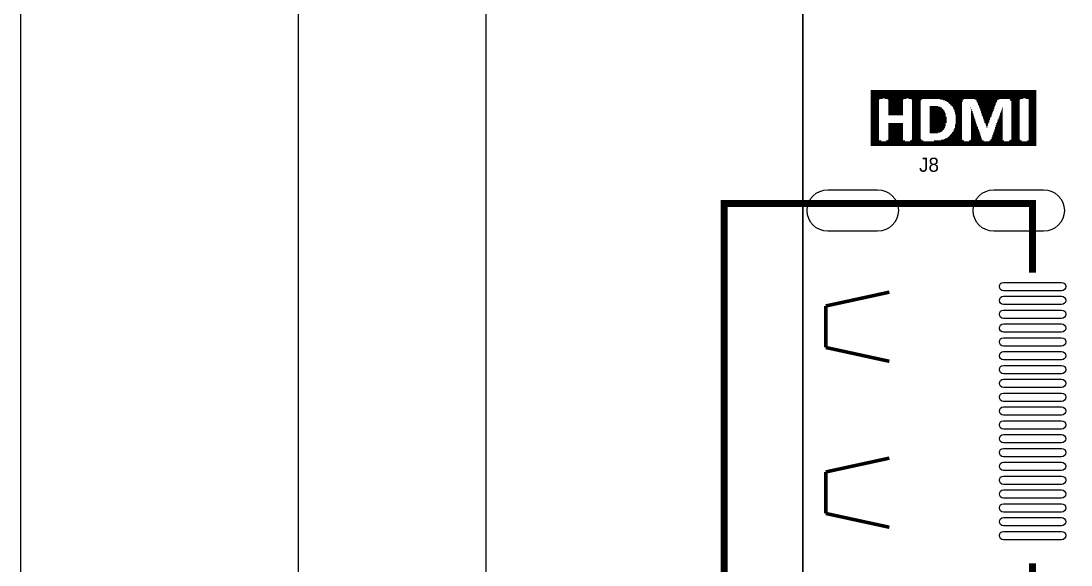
# Model space of a CAD drawing. Extents: x -41 to 160, y -9 to 129.
# Drawn here: x -35.77 to 2.19, y 63.3 to 82.96 of the extents above; entities that cross this region are included whole.
import ezdxf

# ---------------------------------------------------------------- set-up
doc = ezdxf.new("R2010")
doc.units = 0
for name, color, linetype in [('BG_DIMENSION', 7, 'CONTINUOUS'), ('BG_OUTLINE', 7, 'CONTINUOUS'), ('MA_PEN3', 7, 'CONTINUOUS'), ('PG_SILKSCREEN_TOP', 2, 'CONTINUOUS'), ('PIN_TOP', 1, 'CONTINUOUS'), ('RD_SILKSCREEN_TOP', 40, 'CONTINUOUS')]:
    doc.layers.add(name, color=color, linetype=linetype)

msp = doc.modelspace()

# ---------------------------------------------------------------- linework, layer by layer
at = {"layer": 'BG_DIMENSION'}
for points in [[(-7.49996, 56.0229), (-7.49996, 126.200535)], [(-35.76574, 56.28386), (-35.76574, 111.800081)], [(-25.7302, 55.34914), (-25.7302, 111.800081)], [(-18.95602, 56.25846), (-18.95602, 96.265898)]]:
    msp.add_lwpolyline(points, dxfattribs=at)
at = {"layer": 'BG_OUTLINE'}
msp.add_lwpolyline([(71.290942, -9.350096), (51.100101, -9.350096), (50.6, -8.849995), (50.6, -1.899996, 1.000004), (48.700106, -1.899996), (48.700106, -8.849995), (48.200005, -9.350096), (38.000102, -9.350096), (37.500001, -8.849995), (37.500001, 1.575003, 1.000005), (33.849996, 1.575003), (33.849996, -4.850003), (25.849986, -4.850003), (25.849986, 3.399917), (7.499985, 3.399917), (7.499985, -4.850003), (-6.571691, -4.850003, -0.401142), (-7.499985, -3.825977), (-7.49996, 110.871787, -0.401142), (-6.475933, 111.800081), (159.221475, 111.800081, -0.401142)], format="xyb", dxfattribs=at)
msp.add_lwpolyline([(-7.49996, 110.871787), (-7.499985, -3.825977)], dxfattribs=at)
at = {"layer": 'MA_PEN3', "const_width": 0.0254}
for points in [[(-5.05206, 80.45958), (0.94234, 80.45958)], [(-5.05206, 80.43418), (0.94234, 80.43418)], [(-5.05206, 80.40878), (0.94234, 80.40878)], [(-5.05206, 80.38338), (0.94234, 80.38338)], [(-5.05206, 80.35798), (0.94234, 80.35798)], [(-5.05206, 80.33258), (0.94234, 80.33258)], [(-5.05206, 80.30718), (0.94234, 80.30718)], [(-5.05206, 80.28178), (0.94234, 80.28178)], [(-5.05206, 80.25638), (0.94234, 80.25638)], [(-5.05206, 80.23098), (0.94234, 80.23098)], [(-5.05206, 80.20558), (0.94234, 80.20558)], [(-5.05206, 80.18018), (0.94234, 80.18018)], [(-5.05206, 80.15478), (-4.62026, 80.15478)], [(-5.05206, 80.12938), (-4.72186, 80.12938)], [(-5.05206, 80.10398), (-4.74726, 80.10398)], [(-5.05206, 80.07858), (-4.74726, 80.07858)], [(-4.54406, 80.15478), (-3.75666, 80.15478)], [(-4.44246, 80.12938), (-3.85826, 80.12938)], [(-4.41706, 80.10398), (-3.88366, 80.10398)], [(-4.41706, 80.07858), (-3.88366, 80.07858)], [(-3.68046, 80.15478), (0.45974, 80.15478)], [(-3.57886, 80.12938), (-3.19786, 80.12938)], [(-3.55346, 80.10398), (-3.22326, 80.10398)], [(-3.55346, 80.07858), (-3.24866, 80.07858)], [(-2.53746, 80.12938), (-1.67386, 80.12938)], [(-2.43586, 80.10398), (-1.72466, 80.10398)], [(-2.35966, 80.07858), (-1.72466, 80.07858)], [(-1.29286, 80.12938), (-0.40386, 80.12938)], [(-1.24206, 80.10398), (-0.45466, 80.10398)], [(-1.21666, 80.07858), (-0.48006, 80.07858)], [(-0.02286, 80.12938), (0.35814, 80.12938)], [(0.00254, 80.10398), (0.33274, 80.10398)], [(0.00254, 80.07858), (0.33274, 80.07858)], [(0.56134, 80.15478), (0.94234, 80.15478)], [(0.66294, 80.12938), (0.94234, 80.12938)], [(0.66294, 80.10398), (0.94234, 80.10398)], [(0.66294, 80.07858), (0.94234, 80.07858)], [(-5.05206, 80.05318), (-4.74726, 80.05318)], [(-5.05206, 80.02778), (-4.74726, 80.02778)], [(-5.05206, 80.00238), (-4.74726, 80.00238)], [(-5.05206, 79.97698), (-4.74726, 79.97698)], [(-5.05206, 79.95158), (-4.74726, 79.95158)], [(-5.05206, 79.92618), (-4.74726, 79.92618)], [(-5.05206, 79.90078), (-4.74726, 79.90078)], [(-5.05206, 79.87538), (-4.74726, 79.87538)], [(-5.05206, 79.84998), (-4.74726, 79.84998)], [(-5.05206, 79.82458), (-4.74726, 79.82458)], [(-5.05206, 79.79918), (-4.74726, 79.79918)], [(-5.05206, 79.77378), (-4.74726, 79.77378)], [(-5.05206, 79.74838), (-4.74726, 79.74838)], [(-5.05206, 79.72298), (-4.74726, 79.72298)], [(-5.05206, 79.69758), (-4.74726, 79.69758)], [(-4.41706, 80.05318), (-3.88366, 80.05318)], [(-4.41706, 80.02778), (-3.88366, 80.02778)], [(-4.41706, 80.00238), (-3.88366, 80.00238)], [(-4.41706, 79.97698), (-3.88366, 79.97698)], [(-4.41706, 79.95158), (-3.88366, 79.95158)], [(-4.41706, 79.92618), (-3.88366, 79.92618)], [(-4.41706, 79.90078), (-3.88366, 79.90078)], [(-4.41706, 79.87538), (-3.88366, 79.87538)], [(-4.41706, 79.84998), (-3.88366, 79.84998)], [(-4.41706, 79.82458), (-3.88366, 79.82458)], [(-4.41706, 79.79918), (-3.88366, 79.79918)], [(-4.41706, 79.77378), (-3.88366, 79.77378)], [(-4.41706, 79.74838), (-3.88366, 79.74838)], [(-4.41706, 79.72298), (-3.88366, 79.72298)], [(-4.41706, 79.69758), (-3.88366, 79.69758)], [(-3.55346, 80.05318), (-3.24866, 80.05318)], [(-3.55346, 80.02778), (-3.24866, 80.02778)], [(-3.55346, 80.00238), (-3.24866, 80.00238)], [(-3.55346, 79.97698), (-3.24866, 79.97698)], [(-3.55346, 79.95158), (-3.24866, 79.95158)], [(-3.55346, 79.92618), (-3.24866, 79.92618)], [(-3.55346, 79.90078), (-3.24866, 79.90078)], [(-3.55346, 79.87538), (-3.24866, 79.87538)], [(-3.55346, 79.84998), (-3.24866, 79.84998)], [(-3.55346, 79.82458), (-3.24866, 79.82458)], [(-3.55346, 79.79918), (-3.24866, 79.79918)], [(-3.55346, 79.77378), (-3.24866, 79.77378)], [(-3.55346, 79.74838), (-3.24866, 79.74838)], [(-3.55346, 79.72298), (-3.24866, 79.72298)], [(-3.55346, 79.69758), (-3.24866, 79.69758)], [(-2.91846, 79.87538), (-2.61366, 79.87538)], [(-2.91846, 79.84998), (-2.53746, 79.84998)], [(-2.91846, 79.82458), (-2.48666, 79.82458)], [(-2.91846, 79.79918), (-2.46126, 79.79918)], [(-2.91846, 79.77378), (-2.43586, 79.77378)], [(-2.91846, 79.74838), (-2.41046, 79.74838)], [(-2.91846, 79.72298), (-2.38506, 79.72298)], [(-2.91846, 79.69758), (-2.38506, 79.69758)], [(-2.30886, 80.05318), (-1.72466, 80.05318)], [(-2.25806, 80.02778), (-1.75006, 80.02778)], [(-2.23266, 80.00238), (-1.75006, 80.00238)], [(-2.20726, 79.97698), (-1.75006, 79.97698)], [(-2.18186, 79.95158), (-1.75006, 79.95158)], [(-2.15646, 79.92618), (-1.75006, 79.92618)], [(-2.13106, 79.90078), (-1.75006, 79.90078)], [(-2.10566, 79.87538), (-1.75006, 79.87538)], [(-2.08026, 79.84998), (-1.75006, 79.84998)], [(-2.08026, 79.82458), (-1.75006, 79.82458)], [(-2.05486, 79.79918), (-1.75006, 79.79918)], [(-2.05486, 79.77378), (-1.75006, 79.77378)], [(-2.02946, 79.74838), (-1.75006, 79.74838)], [(-2.02946, 79.72298), (-1.75006, 79.72298)], [(-2.02946, 79.69758), (-1.75006, 79.69758)], [(-1.44526, 79.82458), (-1.41986, 79.82458)], [(-1.41986, 79.77378), (-1.39446, 79.77378)], [(-1.41986, 79.74838), (-1.39446, 79.74838)], [(-1.41986, 79.72298), (-1.39446, 79.72298)], [(-1.41986, 79.69758), (-1.36906, 79.69758)], [(-1.21666, 80.05318), (-0.48006, 80.05318)], [(-1.19126, 80.02778), (-0.50546, 80.02778)], [(-1.19126, 80.00238), (-0.50546, 80.00238)], [(-1.16586, 79.97698), (-0.53086, 79.97698)], [(-1.16586, 79.95158), (-0.53086, 79.95158)], [(-1.16586, 79.92618), (-0.53086, 79.92618)], [(-1.14046, 79.90078), (-0.55626, 79.90078)], [(-1.14046, 79.87538), (-0.55626, 79.87538)], [(-1.14046, 79.84998), (-0.58166, 79.84998)], [(-1.11506, 79.82458), (-0.58166, 79.82458)], [(-1.11506, 79.79918), (-0.58166, 79.79918)], [(-1.08966, 79.77378), (-0.60706, 79.77378)], [(-1.08966, 79.74838), (-0.60706, 79.74838)], [(-1.08966, 79.72298), (-0.60706, 79.72298)], [(-1.06426, 79.69758), (-0.63246, 79.69758)], [(-0.32766, 79.74838), (-0.27686, 79.74838)], [(-0.32766, 79.72298), (-0.27686, 79.72298)], [(-0.32766, 79.69758), (-0.27686, 79.69758)], [(-0.30226, 79.82458), (-0.27686, 79.82458)], [(-0.30226, 79.79918), (-0.27686, 79.79918)], [(-0.30226, 79.77378), (-0.27686, 79.77378)], [(0.02794, 80.05318), (0.33274, 80.05318)], [(0.02794, 80.02778), (0.33274, 80.02778)], [(0.02794, 80.00238), (0.33274, 80.00238)], [(0.02794, 79.97698), (0.33274, 79.97698)], [(0.02794, 79.95158), (0.33274, 79.95158)], [(0.02794, 79.92618), (0.33274, 79.92618)], [(0.02794, 79.90078), (0.33274, 79.90078)], [(0.02794, 79.87538), (0.33274, 79.87538)], [(0.02794, 79.84998), (0.33274, 79.84998)], [(0.02794, 79.82458), (0.33274, 79.82458)], [(0.02794, 79.79918), (0.33274, 79.79918)], [(0.02794, 79.77378), (0.33274, 79.77378)], [(0.02794, 79.74838), (0.33274, 79.74838)], [(0.02794, 79.72298), (0.33274, 79.72298)], [(0.02794, 79.69758), (0.33274, 79.69758)], [(0.66294, 80.05318), (0.94234, 80.05318)], [(0.66294, 80.02778), (0.94234, 80.02778)], [(0.66294, 80.00238), (0.94234, 80.00238)], [(0.66294, 79.97698), (0.94234, 79.97698)], [(0.66294, 79.95158), (0.94234, 79.95158)], [(0.66294, 79.92618), (0.94234, 79.92618)], [(0.66294, 79.90078), (0.94234, 79.90078)], [(0.66294, 79.87538), (0.94234, 79.87538)], [(0.66294, 79.84998), (0.94234, 79.84998)], [(0.66294, 79.82458), (0.94234, 79.82458)], [(0.66294, 79.79918), (0.94234, 79.79918)], [(0.66294, 79.77378), (0.94234, 79.77378)], [(0.66294, 79.74838), (0.94234, 79.74838)], [(0.66294, 79.72298), (0.94234, 79.72298)], [(0.66294, 79.69758), (0.94234, 79.69758)], [(-5.05206, 79.67218), (-4.74726, 79.67218)], [(-5.05206, 79.64678), (-4.74726, 79.64678)], [(-5.05206, 79.62138), (-4.74726, 79.62138)], [(-5.05206, 79.59598), (-4.74726, 79.59598)], [(-5.05206, 79.57058), (-4.74726, 79.57058)], [(-5.05206, 79.54518), (-4.74726, 79.54518)], [(-5.05206, 79.51978), (-4.74726, 79.51978)], [(-5.05206, 79.49438), (-4.74726, 79.49438)], [(-5.05206, 79.46898), (-4.74726, 79.46898)], [(-5.05206, 79.44358), (-4.74726, 79.44358)], [(-5.05206, 79.41818), (-4.74726, 79.41818)], [(-5.05206, 79.39278), (-4.74726, 79.39278)], [(-5.05206, 79.36738), (-4.74726, 79.36738)], [(-5.05206, 79.34198), (-4.74726, 79.34198)], [(-5.05206, 79.31658), (-4.74726, 79.31658)], [(-4.41706, 79.67218), (-3.88366, 79.67218)], [(-4.41706, 79.64678), (-3.88366, 79.64678)], [(-4.41706, 79.62138), (-3.88366, 79.62138)], [(-4.41706, 79.59598), (-3.88366, 79.59598)], [(-4.41706, 79.57058), (-3.88366, 79.57058)], [(-3.55346, 79.67218), (-3.24866, 79.67218)], [(-3.55346, 79.64678), (-3.24866, 79.64678)], [(-3.55346, 79.62138), (-3.24866, 79.62138)], [(-3.55346, 79.59598), (-3.24866, 79.59598)], [(-3.55346, 79.57058), (-3.24866, 79.57058)], [(-3.55346, 79.54518), (-3.24866, 79.54518)], [(-3.55346, 79.51978), (-3.24866, 79.51978)], [(-3.55346, 79.49438), (-3.24866, 79.49438)], [(-3.55346, 79.46898), (-3.24866, 79.46898)], [(-3.55346, 79.44358), (-3.24866, 79.44358)], [(-3.55346, 79.41818), (-3.24866, 79.41818)], [(-3.55346, 79.39278), (-3.24866, 79.39278)], [(-3.55346, 79.36738), (-3.24866, 79.36738)], [(-3.55346, 79.34198), (-3.24866, 79.34198)], [(-3.55346, 79.31658), (-3.24866, 79.31658)], [(-2.91846, 79.67218), (-2.35966, 79.67218)], [(-2.91846, 79.64678), (-2.35966, 79.64678)], [(-2.91846, 79.62138), (-2.33426, 79.62138)], [(-2.91846, 79.59598), (-2.33426, 79.59598)], [(-2.91846, 79.57058), (-2.33426, 79.57058)], [(-2.91846, 79.54518), (-2.33426, 79.54518)], [(-2.91846, 79.51978), (-2.33426, 79.51978)], [(-2.91846, 79.49438), (-2.30886, 79.49438)], [(-2.91846, 79.46898), (-2.30886, 79.46898)], [(-2.91846, 79.44358), (-2.30886, 79.44358)], [(-2.91846, 79.41818), (-2.30886, 79.41818)], [(-2.91846, 79.39278), (-2.30886, 79.39278)], [(-2.91846, 79.36738), (-2.30886, 79.36738)], [(-2.91846, 79.34198), (-2.30886, 79.34198)], [(-2.91846, 79.31658), (-2.30886, 79.31658)], [(-2.00406, 79.67218), (-1.75006, 79.67218)], [(-2.00406, 79.64678), (-1.75006, 79.64678)], [(-2.00406, 79.62138), (-1.75006, 79.62138)], [(-2.00406, 79.59598), (-1.75006, 79.59598)], [(-1.97866, 79.57058), (-1.75006, 79.57058)], [(-1.97866, 79.54518), (-1.75006, 79.54518)], [(-1.97866, 79.51978), (-1.75006, 79.51978)], [(-1.97866, 79.49438), (-1.75006, 79.49438)], [(-1.97866, 79.46898), (-1.75006, 79.46898)], [(-1.97866, 79.44358), (-1.75006, 79.44358)], [(-1.97866, 79.41818), (-1.75006, 79.41818)], [(-1.97866, 79.39278), (-1.75006, 79.39278)], [(-1.97866, 79.36738), (-1.75006, 79.36738)], [(-1.97866, 79.34198), (-1.75006, 79.34198)], [(-1.97866, 79.31658), (-1.75006, 79.31658)], [(-1.41986, 79.67218), (-1.36906, 79.67218)], [(-1.41986, 79.64678), (-1.36906, 79.64678)], [(-1.41986, 79.62138), (-1.34366, 79.62138)], [(-1.41986, 79.59598), (-1.34366, 79.59598)], [(-1.41986, 79.57058), (-1.34366, 79.57058)], [(-1.41986, 79.54518), (-1.31826, 79.54518)], [(-1.41986, 79.51978), (-1.31826, 79.51978)], [(-1.41986, 79.49438), (-1.31826, 79.49438)], [(-1.41986, 79.46898), (-1.29286, 79.46898)], [(-1.41986, 79.44358), (-1.29286, 79.44358)], [(-1.41986, 79.41818), (-1.29286, 79.41818)], [(-1.41986, 79.39278), (-1.26746, 79.39278)], [(-1.41986, 79.36738), (-1.26746, 79.36738)], [(-1.41986, 79.34198), (-1.26746, 79.34198)], [(-1.41986, 79.31658), (-1.24206, 79.31658)], [(-1.06426, 79.67218), (-0.63246, 79.67218)], [(-1.06426, 79.64678), (-0.65786, 79.64678)], [(-1.03886, 79.62138), (-0.65786, 79.62138)], [(-1.03886, 79.59598), (-0.65786, 79.59598)], [(-1.03886, 79.57058), (-0.68326, 79.57058)], [(-1.01346, 79.54518), (-0.68326, 79.54518)], [(-1.01346, 79.51978), (-0.68326, 79.51978)], [(-0.98806, 79.49438), (-0.70866, 79.49438)], [(-0.98806, 79.46898), (-0.70866, 79.46898)], [(-0.98806, 79.44358), (-0.73406, 79.44358)], [(-0.96266, 79.41818), (-0.73406, 79.41818)], [(-0.96266, 79.39278), (-0.73406, 79.39278)], [(-0.96266, 79.36738), (-0.75946, 79.36738)], [(-0.93726, 79.34198), (-0.75946, 79.34198)], [(-0.93726, 79.31658), (-0.75946, 79.31658)], [(-0.48006, 79.31658), (-0.27686, 79.31658)], [(-0.45466, 79.39278), (-0.27686, 79.39278)], [(-0.45466, 79.36738), (-0.27686, 79.36738)], [(-0.45466, 79.34198), (-0.27686, 79.34198)], [(-0.42926, 79.46898), (-0.27686, 79.46898)], [(-0.42926, 79.44358), (-0.27686, 79.44358)], [(-0.42926, 79.41818), (-0.27686, 79.41818)], [(-0.40386, 79.54518), (-0.27686, 79.54518)], [(-0.40386, 79.51978), (-0.27686, 79.51978)], [(-0.40386, 79.49438), (-0.27686, 79.49438)], [(-0.37846, 79.62138), (-0.27686, 79.62138)], [(-0.37846, 79.59598), (-0.27686, 79.59598)], [(-0.37846, 79.57058), (-0.27686, 79.57058)], [(-0.35306, 79.67218), (-0.27686, 79.67218)], [(-0.35306, 79.64678), (-0.27686, 79.64678)], [(0.02794, 79.67218), (0.33274, 79.67218)], [(0.02794, 79.64678), (0.33274, 79.64678)], [(0.02794, 79.62138), (0.33274, 79.62138)], [(0.02794, 79.59598), (0.33274, 79.59598)], [(0.02794, 79.57058), (0.33274, 79.57058)], [(0.02794, 79.54518), (0.33274, 79.54518)], [(0.02794, 79.51978), (0.33274, 79.51978)], [(0.02794, 79.49438), (0.33274, 79.49438)], [(0.02794, 79.46898), (0.33274, 79.46898)], [(0.02794, 79.44358), (0.33274, 79.44358)], [(0.02794, 79.41818), (0.33274, 79.41818)], [(0.02794, 79.39278), (0.33274, 79.39278)], [(0.02794, 79.36738), (0.33274, 79.36738)], [(0.02794, 79.34198), (0.33274, 79.34198)], [(0.02794, 79.31658), (0.33274, 79.31658)], [(0.66294, 79.67218), (0.94234, 79.67218)], [(0.66294, 79.64678), (0.94234, 79.64678)], [(0.66294, 79.62138), (0.94234, 79.62138)], [(0.66294, 79.59598), (0.94234, 79.59598)], [(0.66294, 79.57058), (0.94234, 79.57058)], [(0.66294, 79.54518), (0.94234, 79.54518)], [(0.66294, 79.51978), (0.94234, 79.51978)], [(0.66294, 79.49438), (0.94234, 79.49438)], [(0.66294, 79.46898), (0.94234, 79.46898)], [(0.66294, 79.44358), (0.94234, 79.44358)], [(0.66294, 79.41818), (0.94234, 79.41818)], [(0.66294, 79.39278), (0.94234, 79.39278)], [(0.66294, 79.36738), (0.94234, 79.36738)], [(0.66294, 79.34198), (0.94234, 79.34198)], [(0.66294, 79.31658), (0.94234, 79.31658)], [(-5.05206, 79.29118), (-4.74726, 79.29118)], [(-5.05206, 79.26578), (-4.74726, 79.26578)], [(-5.05206, 79.24038), (-4.74726, 79.24038)], [(-5.05206, 79.21498), (-4.74726, 79.21498)], [(-5.05206, 79.18958), (-4.74726, 79.18958)], [(-5.05206, 79.16418), (-4.74726, 79.16418)], [(-5.05206, 79.13878), (-4.74726, 79.13878)], [(-5.05206, 79.11338), (-4.74726, 79.11338)], [(-5.05206, 79.08798), (-4.74726, 79.08798)], [(-5.05206, 79.06258), (-4.74726, 79.06258)], [(-5.05206, 79.03718), (-4.74726, 79.03718)], [(-5.05206, 79.01178), (-4.74726, 79.01178)], [(-5.05206, 78.98638), (-4.74726, 78.98638)], [(-5.05206, 78.96098), (-4.74726, 78.96098)], [(-4.41706, 79.26578), (-3.88366, 79.26578)], [(-4.41706, 79.24038), (-3.88366, 79.24038)], [(-4.41706, 79.21498), (-3.88366, 79.21498)], [(-4.41706, 79.18958), (-3.88366, 79.18958)], [(-4.41706, 79.16418), (-3.88366, 79.16418)], [(-4.41706, 79.13878), (-3.88366, 79.13878)], [(-4.41706, 79.11338), (-3.88366, 79.11338)], [(-4.41706, 79.08798), (-3.88366, 79.08798)], [(-4.41706, 79.06258), (-3.88366, 79.06258)], [(-4.41706, 79.03718), (-3.88366, 79.03718)], [(-4.41706, 79.01178), (-3.88366, 79.01178)], [(-4.41706, 78.98638), (-3.88366, 78.98638)], [(-4.41706, 78.96098), (-3.88366, 78.96098)], [(-3.55346, 79.29118), (-3.24866, 79.29118)], [(-3.55346, 79.26578), (-3.24866, 79.26578)], [(-3.55346, 79.24038), (-3.24866, 79.24038)], [(-3.55346, 79.21498), (-3.24866, 79.21498)], [(-3.55346, 79.18958), (-3.24866, 79.18958)], [(-3.55346, 79.16418), (-3.24866, 79.16418)], [(-3.55346, 79.13878), (-3.24866, 79.13878)], [(-3.55346, 79.11338), (-3.24866, 79.11338)], [(-3.55346, 79.08798), (-3.24866, 79.08798)], [(-3.55346, 79.06258), (-3.24866, 79.06258)], [(-3.55346, 79.03718), (-3.24866, 79.03718)], [(-3.55346, 79.01178), (-3.24866, 79.01178)], [(-3.55346, 78.98638), (-3.24866, 78.98638)], [(-3.55346, 78.96098), (-3.24866, 78.96098)], [(-2.91846, 79.29118), (-2.30886, 79.29118)], [(-2.91846, 79.26578), (-2.33426, 79.26578)], [(-2.91846, 79.24038), (-2.33426, 79.24038)], [(-2.91846, 79.21498), (-2.33426, 79.21498)], [(-2.91846, 79.18958), (-2.33426, 79.18958)], [(-2.91846, 79.16418), (-2.33426, 79.16418)], [(-2.91846, 79.13878), (-2.35966, 79.13878)], [(-2.91846, 79.11338), (-2.35966, 79.11338)], [(-2.91846, 79.08798), (-2.38506, 79.08798)], [(-2.91846, 79.06258), (-2.38506, 79.06258)], [(-2.91846, 79.03718), (-2.41046, 79.03718)], [(-2.91846, 79.01178), (-2.43586, 79.01178)], [(-2.91846, 78.98638), (-2.46126, 78.98638)], [(-2.91846, 78.96098), (-2.48666, 78.96098)], [(-2.08026, 78.96098), (-1.75006, 78.96098)], [(-2.05486, 79.03718), (-1.75006, 79.03718)], [(-2.05486, 79.01178), (-1.75006, 79.01178)], [(-2.05486, 78.98638), (-1.75006, 78.98638)], [(-2.02946, 79.08798), (-1.75006, 79.08798)], [(-2.02946, 79.06258), (-1.75006, 79.06258)], [(-2.00406, 79.21498), (-1.75006, 79.21498)], [(-2.00406, 79.18958), (-1.75006, 79.18958)], [(-2.00406, 79.16418), (-1.75006, 79.16418)], [(-2.00406, 79.13878), (-1.75006, 79.13878)], [(-2.00406, 79.11338), (-1.75006, 79.11338)], [(-1.97866, 79.29118), (-1.75006, 79.29118)], [(-1.97866, 79.26578), (-1.75006, 79.26578)], [(-1.97866, 79.24038), (-1.75006, 79.24038)], [(-1.41986, 79.29118), (-1.24206, 79.29118)], [(-1.41986, 79.26578), (-1.24206, 79.26578)], [(-1.41986, 79.24038), (-1.21666, 79.24038)], [(-1.41986, 79.21498), (-1.21666, 79.21498)], [(-1.41986, 79.18958), (-1.21666, 79.18958)], [(-1.41986, 79.16418), (-1.19126, 79.16418)], [(-1.41986, 79.13878), (-1.19126, 79.13878)], [(-1.41986, 79.11338), (-1.16586, 79.11338)], [(-1.41986, 79.08798), (-1.16586, 79.08798)], [(-1.41986, 79.06258), (-1.16586, 79.06258)], [(-1.41986, 79.03718), (-1.14046, 79.03718)], [(-1.41986, 79.01178), (-1.14046, 79.01178)], [(-1.41986, 78.98638), (-1.14046, 78.98638)], [(-1.41986, 78.96098), (-1.11506, 78.96098)], [(-0.93726, 79.29118), (-0.78486, 79.29118)], [(-0.91186, 79.26578), (-0.78486, 79.26578)], [(-0.91186, 79.24038), (-0.81026, 79.24038)], [(-0.88646, 79.21498), (-0.81026, 79.21498)], [(-0.88646, 79.18958), (-0.81026, 79.18958)], [(-0.88646, 79.16418), (-0.83566, 79.16418)], [(-0.86106, 79.13878), (-0.83566, 79.13878)], [(-0.86106, 79.11338), (-0.83566, 79.11338)], [(-0.60706, 78.96098), (-0.27686, 78.96098)], [(-0.58166, 79.03718), (-0.27686, 79.03718)], [(-0.58166, 79.01178), (-0.27686, 79.01178)], [(-0.58166, 78.98638), (-0.27686, 78.98638)], [(-0.55626, 79.11338), (-0.27686, 79.11338)], [(-0.55626, 79.08798), (-0.27686, 79.08798)], [(-0.55626, 79.06258), (-0.27686, 79.06258)], [(-0.53086, 79.18958), (-0.27686, 79.18958)], [(-0.53086, 79.16418), (-0.27686, 79.16418)], [(-0.53086, 79.13878), (-0.27686, 79.13878)], [(-0.50546, 79.26578), (-0.27686, 79.26578)], [(-0.50546, 79.24038), (-0.27686, 79.24038)], [(-0.50546, 79.21498), (-0.27686, 79.21498)], [(-0.48006, 79.29118), (-0.27686, 79.29118)], [(0.02794, 79.29118), (0.33274, 79.29118)], [(0.02794, 79.26578), (0.33274, 79.26578)], [(0.02794, 79.24038), (0.33274, 79.24038)], [(0.02794, 79.21498), (0.33274, 79.21498)], [(0.02794, 79.18958), (0.33274, 79.18958)], [(0.02794, 79.16418), (0.33274, 79.16418)], [(0.02794, 79.13878), (0.33274, 79.13878)], [(0.02794, 79.11338), (0.33274, 79.11338)], [(0.02794, 79.08798), (0.33274, 79.08798)], [(0.02794, 79.06258), (0.33274, 79.06258)], [(0.02794, 79.03718), (0.33274, 79.03718)], [(0.02794, 79.01178), (0.33274, 79.01178)], [(0.02794, 78.98638), (0.33274, 78.98638)], [(0.02794, 78.96098), (0.33274, 78.96098)], [(0.66294, 79.29118), (0.94234, 79.29118)], [(0.66294, 79.26578), (0.94234, 79.26578)], [(0.66294, 79.24038), (0.94234, 79.24038)], [(0.66294, 79.21498), (0.94234, 79.21498)], [(0.66294, 79.18958), (0.94234, 79.18958)], [(0.66294, 79.16418), (0.94234, 79.16418)], [(0.66294, 79.13878), (0.94234, 79.13878)], [(0.66294, 79.11338), (0.94234, 79.11338)], [(0.66294, 79.08798), (0.94234, 79.08798)], [(0.66294, 79.06258), (0.94234, 79.06258)], [(0.66294, 79.03718), (0.94234, 79.03718)], [(0.66294, 79.01178), (0.94234, 79.01178)], [(0.66294, 78.98638), (0.94234, 78.98638)], [(0.66294, 78.96098), (0.94234, 78.96098)], [(-5.05206, 78.93558), (-4.74726, 78.93558)], [(-5.05206, 78.91018), (-4.74726, 78.91018)], [(-5.05206, 78.88478), (-4.74726, 78.88478)], [(-5.05206, 78.85938), (-4.74726, 78.85938)], [(-5.05206, 78.83398), (-4.74726, 78.83398)], [(-5.05206, 78.80858), (-4.74726, 78.80858)], [(-5.05206, 78.78318), (-4.74726, 78.78318)], [(-5.05206, 78.75778), (-4.74726, 78.75778)], [(-5.05206, 78.73238), (-4.74726, 78.73238)], [(-5.05206, 78.70698), (-4.74726, 78.70698)], [(-5.05206, 78.68158), (-4.74726, 78.68158)], [(-5.05206, 78.65618), (-4.74726, 78.65618)], [(-5.05206, 78.63078), (-4.67106, 78.63078)], [(-5.05206, 78.60538), (0.94234, 78.60538)], [(-5.05206, 78.57998), (0.94234, 78.57998)], [(-4.49326, 78.63078), (-3.80746, 78.63078)], [(-4.44246, 78.65618), (-3.88366, 78.65618)], [(-4.41706, 78.93558), (-3.88366, 78.93558)], [(-4.41706, 78.91018), (-3.88366, 78.91018)], [(-4.41706, 78.88478), (-3.88366, 78.88478)], [(-4.41706, 78.85938), (-3.88366, 78.85938)], [(-4.41706, 78.83398), (-3.88366, 78.83398)], [(-4.41706, 78.80858), (-3.88366, 78.80858)], [(-4.41706, 78.78318), (-3.88366, 78.78318)], [(-4.41706, 78.75778), (-3.88366, 78.75778)], [(-4.41706, 78.73238), (-3.88366, 78.73238)], [(-4.41706, 78.70698), (-3.88366, 78.70698)], [(-4.41706, 78.68158), (-3.88366, 78.68158)], [(-3.62966, 78.63078), (-3.14706, 78.63078)], [(-3.57886, 78.65618), (-3.22326, 78.65618)], [(-3.55346, 78.93558), (-3.24866, 78.93558)], [(-3.55346, 78.91018), (-3.24866, 78.91018)], [(-3.55346, 78.88478), (-3.24866, 78.88478)], [(-3.55346, 78.85938), (-3.24866, 78.85938)], [(-3.55346, 78.83398), (-3.24866, 78.83398)], [(-3.55346, 78.80858), (-3.24866, 78.80858)], [(-3.55346, 78.78318), (-3.24866, 78.78318)], [(-3.55346, 78.75778), (-3.24866, 78.75778)], [(-3.55346, 78.73238), (-3.24866, 78.73238)], [(-3.55346, 78.70698), (-3.24866, 78.70698)], [(-3.55346, 78.68158), (-3.22326, 78.68158)], [(-2.91846, 78.93558), (-2.53746, 78.93558)], [(-2.91846, 78.91018), (-2.61366, 78.91018)], [(-2.76606, 78.63078), (-1.67386, 78.63078)], [(-2.51206, 78.65618), (-1.72466, 78.65618)], [(-2.41046, 78.68158), (-1.75006, 78.68158)], [(-2.35966, 78.70698), (-1.75006, 78.70698)], [(-2.30886, 78.73238), (-1.75006, 78.73238)], [(-2.25806, 78.75778), (-1.75006, 78.75778)], [(-2.23266, 78.78318), (-1.75006, 78.78318)], [(-2.20726, 78.80858), (-1.75006, 78.80858)], [(-2.18186, 78.83398), (-1.75006, 78.83398)], [(-2.15646, 78.85938), (-1.75006, 78.85938)], [(-2.13106, 78.88478), (-1.75006, 78.88478)], [(-2.10566, 78.93558), (-1.75006, 78.93558)], [(-2.10566, 78.91018), (-1.75006, 78.91018)], [(-1.49606, 78.63078), (-0.96266, 78.63078)], [(-1.44526, 78.65618), (-1.01346, 78.65618)], [(-1.41986, 78.93558), (-1.11506, 78.93558)], [(-1.41986, 78.91018), (-1.11506, 78.91018)], [(-1.41986, 78.88478), (-1.08966, 78.88478)], [(-1.41986, 78.85938), (-1.08966, 78.85938)], [(-1.41986, 78.83398), (-1.08966, 78.83398)], [(-1.41986, 78.80858), (-1.06426, 78.80858)], [(-1.41986, 78.78318), (-1.06426, 78.78318)], [(-1.41986, 78.75778), (-1.06426, 78.75778)], [(-1.41986, 78.73238), (-1.03886, 78.73238)], [(-1.41986, 78.70698), (-1.03886, 78.70698)], [(-1.41986, 78.68158), (-1.03886, 78.68158)], [(-0.75946, 78.63078), (-0.22606, 78.63078)], [(-0.70866, 78.68158), (-0.27686, 78.68158)], [(-0.70866, 78.65618), (-0.27686, 78.65618)], [(-0.68326, 78.75778), (-0.27686, 78.75778)], [(-0.68326, 78.73238), (-0.27686, 78.73238)], [(-0.68326, 78.70698), (-0.27686, 78.70698)], [(-0.65786, 78.83398), (-0.27686, 78.83398)], [(-0.65786, 78.80858), (-0.27686, 78.80858)], [(-0.65786, 78.78318), (-0.27686, 78.78318)], [(-0.63246, 78.88478), (-0.27686, 78.88478)], [(-0.63246, 78.85938), (-0.27686, 78.85938)], [(-0.60706, 78.93558), (-0.27686, 78.93558)], [(-0.60706, 78.91018), (-0.27686, 78.91018)], [(-0.04826, 78.63078), (0.40894, 78.63078)], [(0.00254, 78.65618), (0.35814, 78.65618)], [(0.02794, 78.93558), (0.33274, 78.93558)], [(0.02794, 78.91018), (0.33274, 78.91018)], [(0.02794, 78.88478), (0.33274, 78.88478)], [(0.02794, 78.85938), (0.33274, 78.85938)], [(0.02794, 78.83398), (0.33274, 78.83398)], [(0.02794, 78.80858), (0.33274, 78.80858)], [(0.02794, 78.78318), (0.33274, 78.78318)], [(0.02794, 78.75778), (0.33274, 78.75778)], [(0.02794, 78.73238), (0.33274, 78.73238)], [(0.02794, 78.70698), (0.33274, 78.70698)], [(0.02794, 78.68158), (0.33274, 78.68158)], [(0.61214, 78.63078), (0.94234, 78.63078)], [(0.66294, 78.93558), (0.94234, 78.93558)], [(0.66294, 78.91018), (0.94234, 78.91018)], [(0.66294, 78.88478), (0.94234, 78.88478)], [(0.66294, 78.85938), (0.94234, 78.85938)], [(0.66294, 78.83398), (0.94234, 78.83398)], [(0.66294, 78.80858), (0.94234, 78.80858)], [(0.66294, 78.78318), (0.94234, 78.78318)], [(0.66294, 78.75778), (0.94234, 78.75778)], [(0.66294, 78.73238), (0.94234, 78.73238)], [(0.66294, 78.70698), (0.94234, 78.70698)], [(0.66294, 78.68158), (0.94234, 78.68158)], [(0.66294, 78.65618), (0.94234, 78.65618)], [(-5.05206, 78.55458), (0.94234, 78.55458)], [(-5.05206, 78.52918), (0.94234, 78.52918)], [(-5.05206, 78.50378), (0.94234, 78.50378)], [(-5.05206, 78.47838), (0.94234, 78.47838)], [(-5.05206, 78.45298), (0.94234, 78.45298)]]:
    msp.add_lwpolyline(points, dxfattribs=at)
at = {"layer": 'PG_SILKSCREEN_TOP'}
for points, const_width in [([(0.800887, 73.862768), (0.800887, 76.36289), (-10.349205, 76.36289), (-10.349205, 61.362666), (0.800887, 61.362666), (0.800887, 63.362688)], 0.254), ([(-4.375125, 73.160966), (-6.67512, 72.660586)], 0.127), ([(-6.67512, 72.660586), (-6.67512, 71.16097)], 0.127), ([(-6.67512, 71.16097), (-4.375125, 70.66059)], 0.127), ([(-6.67512, 66.660573), (-4.375125, 67.160978)], 0.127), ([(-6.67512, 65.160982), (-6.67512, 66.660573)], 0.127), ([(-4.375125, 64.660882), (-6.67512, 65.160982)], 0.127)]:
    msp.add_lwpolyline(points, dxfattribs=dict(at, const_width=const_width))
at = {"layer": 'PIN_TOP'}
for points in [[(-4.799254, 75.362625), (-6.599149, 75.362625, -1), (-6.599149, 76.862724), (-4.799254, 76.862724, -1)], [(1.200734, 75.362625), (-0.599161, 75.362625, -1), (-0.599161, 76.862724), (1.200734, 76.862724, -1)], [(1.850885, 73.212871), (-0.24911, 73.212871, -1), (-0.24911, 73.51287), (1.850885, 73.51287, -1)], [(1.850885, 72.71277), (-0.24911, 72.71277, -1), (-0.24911, 73.01277), (1.850885, 73.01277, -1)], [(1.850885, 72.212873), (-0.24911, 72.212873, -1), (-0.24911, 72.512873), (1.850885, 72.512873, -1)], [(1.850885, 71.712773), (-0.24911, 71.712773, -1), (-0.24911, 72.012772), (1.850885, 72.012772, -1)], [(1.850885, 71.212875), (-0.24911, 71.212875, -1), (-0.24911, 71.512874), (1.850885, 71.512874, -1)], [(1.850885, 70.712775), (-0.24911, 70.712775, -1), (-0.24911, 71.012774), (1.850885, 71.012774, -1)], [(1.850885, 70.212877), (-0.24911, 70.212877, -1), (-0.24911, 70.512876), (1.850885, 70.512876, -1)], [(1.850885, 69.712776), (-0.24911, 69.712776, -1), (-0.24911, 70.012776), (1.850885, 70.012776, -1)], [(1.850885, 69.212879), (-0.24911, 69.212879, -1), (-0.24911, 69.512878), (1.850885, 69.512878, -1)], [(1.850885, 68.712778), (-0.24911, 68.712778, -1), (-0.24911, 69.012778), (1.850885, 69.012778, -1)], [(1.850885, 68.212678), (-0.24911, 68.212678, -1), (-0.24911, 68.512677), (1.850885, 68.512677, -1)], [(1.850885, 67.71278), (-0.24911, 67.71278, -1), (-0.24911, 68.01278), (1.850885, 68.01278, -1)], [(1.850885, 67.21268), (-0.24911, 67.21268, -1), (-0.24911, 67.512679), (1.850885, 67.512679, -1)], [(1.850885, 66.712783), (-0.24911, 66.712783, -1), (-0.24911, 67.012782), (1.850885, 67.012782, -1)], [(1.850885, 66.212682), (-0.24911, 66.212682, -1), (-0.24911, 66.512681), (1.850885, 66.512681, -1)], [(1.850885, 65.712784), (-0.24911, 65.712784, -1), (-0.24911, 66.012784), (1.850885, 66.012784, -1)], [(1.850885, 65.212684), (-0.24911, 65.212684, -1), (-0.24911, 65.512683), (1.850885, 65.512683, -1)], [(1.850885, 64.712786), (-0.24911, 64.712786, -1), (-0.24911, 65.012786), (1.850885, 65.012786, -1)], [(1.850885, 64.212686), (-0.24911, 64.212686, -1), (-0.24911, 64.512685), (1.850885, 64.512685, -1)]]:
    msp.add_lwpolyline(points, format="xyb", close=True, dxfattribs=at)

# ---------------------------------------------------------------- texts
at = {"layer": 'RD_SILKSCREEN_TOP'}
msp.add_text('J8', height=0.508, dxfattribs=at).set_placement((-3.302, 77.512342))

doc.saveas('drawing.dxf')
